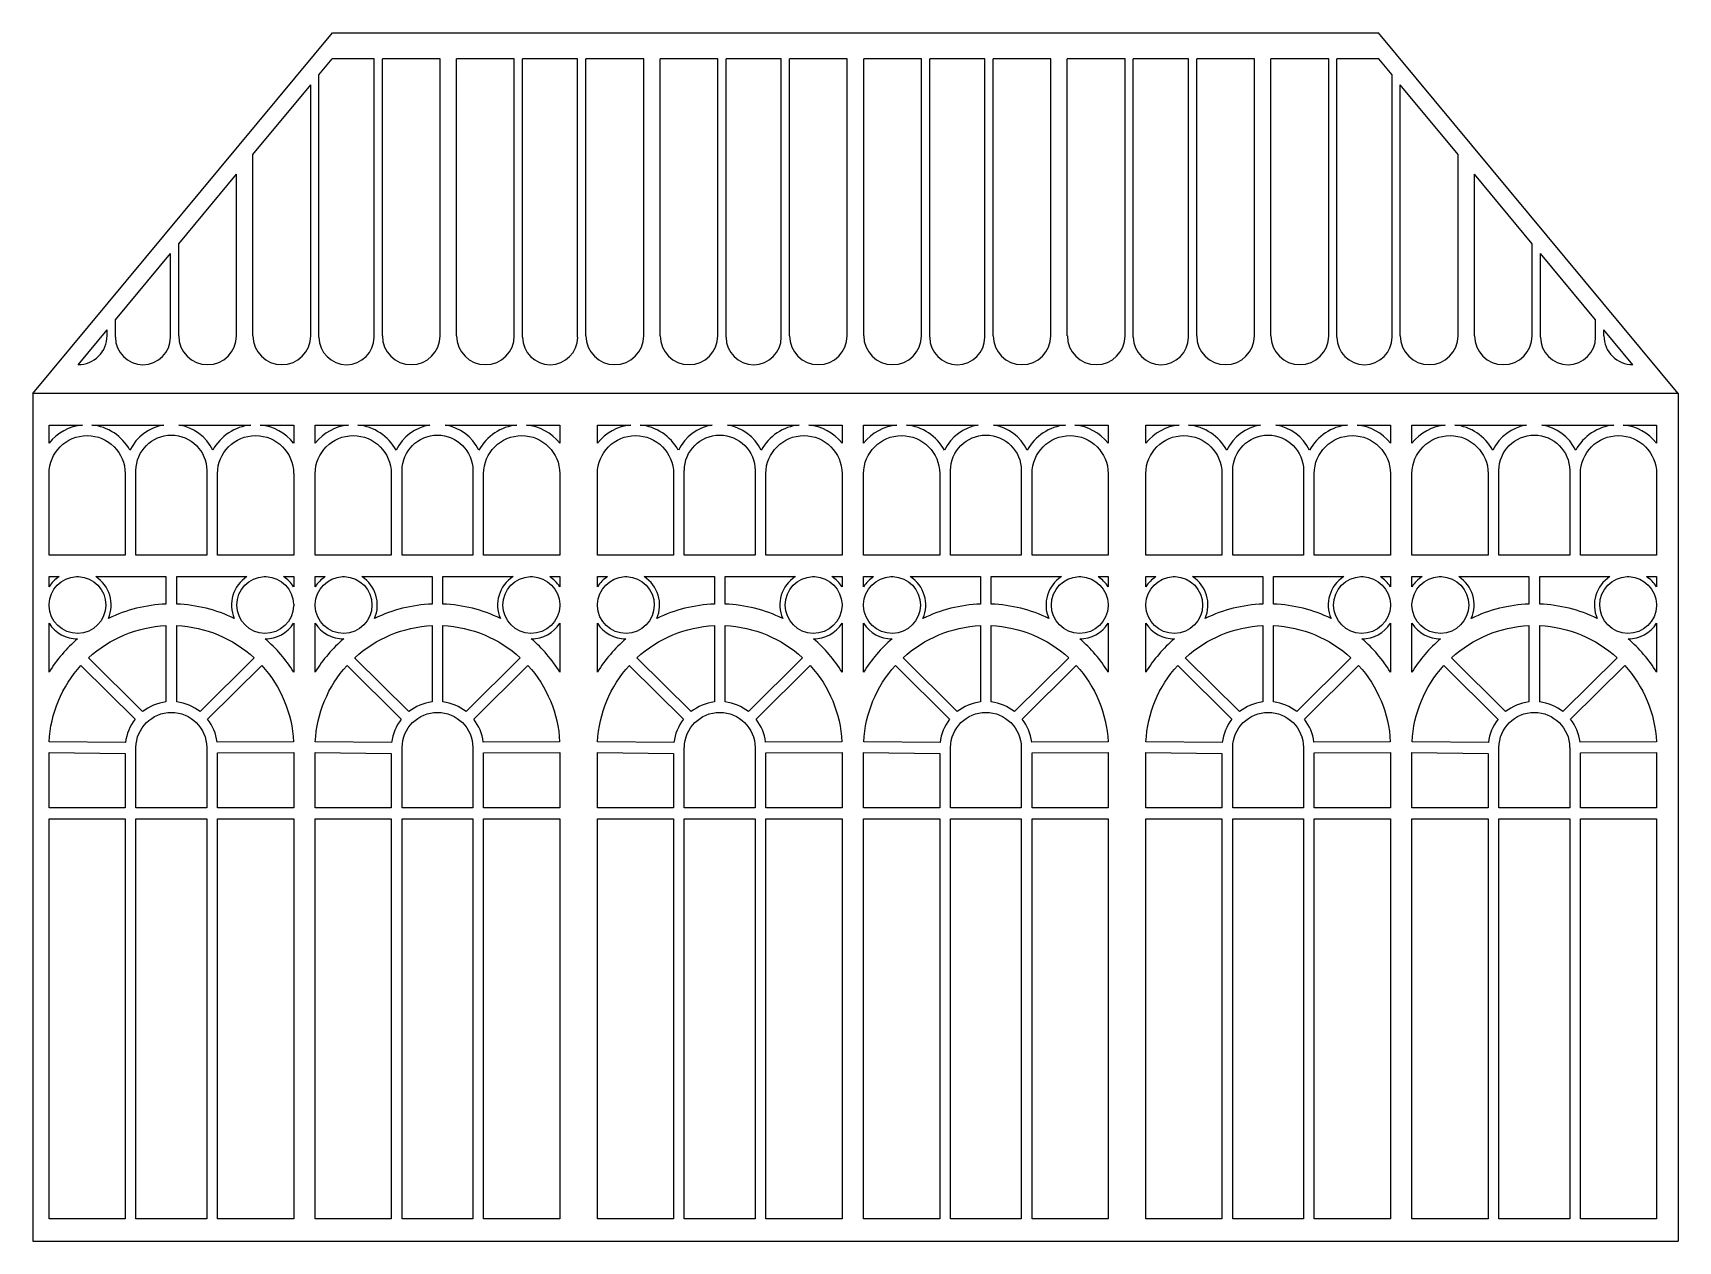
# Model space of a CAD drawing. Header units: centimetres. Extents: x 0 to 497, y 0 to 278.
# Drawn here: x 430.97 to 461.57, y 226.68 to 249.16 of the extents above; entities that cross this region are included whole.
import ezdxf

# ---------------------------------------------------------------- set-up
doc = ezdxf.new("R2010")
doc.units = ezdxf.units.CM
doc.header["$MEASUREMENT"] = 0
doc.layers.add('greenhouse v6_-04-t2', color=7, linetype='Continuous')

msp = doc.modelspace()

# ---------------------------------------------------------------- linework, layer by layer
at = {"layer": 'greenhouse v6_-04-t2'}
for p, q in [((430.97, 242.455), (436.541, 249.164)), ((436.541, 249.164), (455.998, 249.164)), ((461.57, 242.455), (455.998, 249.164)), ((436.29, 248.382), (436.537, 248.68)), ((437.316, 248.68), (436.537, 248.68)), ((437.316, 243.503), (437.316, 248.68)), ((438.543, 248.68), (437.469, 248.68)), ((437.469, 243.528), (437.469, 248.68)), ((438.543, 243.528), (438.543, 248.68)), ((439.924, 248.68), (438.849, 248.68)), ((438.849, 243.528), (438.849, 248.68)), ((439.924, 243.528), (439.924, 248.68)), ((441.102, 248.68), (440.077, 248.68)), ((440.077, 243.503), (440.077, 248.68)), ((441.102, 243.503), (441.102, 248.68)), ((442.33, 248.68), (441.255, 248.68)), ((441.255, 243.528), (441.255, 248.68)), ((442.33, 243.528), (442.33, 248.68)), ((442.636, 243.528), (442.636, 248.68)), ((443.711, 248.68), (442.636, 248.68)), ((443.711, 243.528), (443.711, 248.68)), ((444.889, 248.68), (443.864, 248.68)), ((443.864, 243.503), (443.864, 248.68)), ((444.889, 243.503), (444.889, 248.68)), ((446.117, 248.68), (445.042, 248.68)), ((445.042, 243.528), (445.042, 248.68)), ((446.117, 243.528), (446.117, 248.68)), ((447.497, 248.68), (446.423, 248.68)), ((446.423, 243.528), (446.423, 248.68)), ((447.497, 243.528), (447.497, 248.68)), ((448.676, 248.68), (447.65, 248.68)), ((447.65, 243.503), (447.65, 248.68)), ((448.676, 243.503), (448.676, 248.68)), ((449.903, 248.68), (448.829, 248.68)), ((448.829, 243.528), (448.829, 248.68)), ((449.903, 243.528), (449.903, 248.68)), ((451.284, 248.68), (450.209, 248.68)), ((450.209, 243.528), (450.209, 248.68)), ((451.284, 243.528), (451.284, 248.68)), ((452.463, 248.68), (451.437, 248.68)), ((451.437, 243.503), (451.437, 248.68)), ((452.463, 243.503), (452.463, 248.68)), ((453.69, 248.68), (452.616, 248.68)), ((452.616, 243.528), (452.616, 248.68)), ((453.69, 243.528), (453.69, 248.68)), ((455.071, 248.68), (453.996, 248.68)), ((453.996, 243.528), (453.996, 248.68)), ((455.071, 243.528), (455.071, 248.68)), ((455.224, 243.503), (455.224, 248.68)), ((456.002, 248.68), (455.224, 248.68)), ((456.249, 248.382), (456.002, 248.68)), ((435.063, 246.904), (436.137, 248.198)), ((436.137, 243.528), (436.137, 248.198)), ((436.29, 243.503), (436.29, 248.382)), ((456.249, 243.503), (456.249, 248.382)), ((457.477, 246.904), (456.402, 248.198)), ((456.402, 243.528), (456.402, 248.198)), ((435.063, 243.528), (435.063, 246.904)), ((457.477, 243.528), (457.477, 246.904)), ((433.682, 245.241), (434.757, 246.536)), ((434.757, 243.528), (434.757, 246.536)), ((458.858, 245.241), (457.783, 246.536)), ((457.783, 243.528), (457.783, 246.536)), ((433.682, 243.528), (433.682, 245.241)), ((458.858, 243.528), (458.858, 245.241)), ((432.503, 243.823), (433.529, 245.057)), ((433.529, 243.503), (433.529, 245.057)), ((460.036, 243.823), (459.011, 245.057)), ((459.011, 243.503), (459.011, 245.057)), ((431.812, 242.99), (432.35, 243.638)), ((432.35, 243.528), (432.35, 243.638)), ((432.503, 243.503), (432.503, 243.823)), ((460.036, 243.503), (460.036, 243.823)), ((460.189, 243.528), (460.189, 243.638)), ((460.727, 242.99), (460.189, 243.638)), ((441.17, 242.455), (430.97, 242.455)), ((430.97, 242.455), (430.97, 226.682)), ((451.37, 242.455), (441.17, 242.455)), ((461.57, 242.455), (451.37, 242.455)), ((461.57, 242.455), (461.57, 226.682)), ((431.27, 241.532), (431.27, 241.867)), ((431.27, 241.867), (431.89, 241.867)), ((432.066, 241.867), (433.403, 241.867)), ((433.687, 241.867), (435.023, 241.867)), ((435.199, 241.867), (435.82, 241.867)), ((435.82, 241.867), (435.82, 241.532)), ((436.22, 241.532), (436.22, 241.867)), ((436.22, 241.867), (436.84, 241.867)), ((437.016, 241.867), (438.353, 241.867)), ((438.637, 241.867), (439.973, 241.867)), ((440.149, 241.867), (440.77, 241.867)), ((440.77, 241.867), (440.77, 241.532)), ((441.47, 241.532), (441.47, 241.867)), ((441.47, 241.867), (442.09, 241.867)), ((442.266, 241.867), (443.603, 241.867)), ((443.887, 241.867), (445.223, 241.867)), ((445.399, 241.867), (446.02, 241.867)), ((446.02, 241.867), (446.02, 241.532)), ((446.42, 241.867), (447.04, 241.867)), ((446.42, 241.532), (446.42, 241.867)), ((447.216, 241.867), (448.553, 241.867)), ((448.837, 241.867), (450.173, 241.867)), ((450.349, 241.867), (450.97, 241.867)), ((450.97, 241.867), (450.97, 241.532)), ((451.67, 241.532), (451.67, 241.867)), ((451.67, 241.867), (452.29, 241.867)), ((452.466, 241.867), (453.803, 241.867)), ((454.087, 241.867), (455.423, 241.867)), ((455.599, 241.867), (456.22, 241.867)), ((456.22, 241.867), (456.22, 241.532)), ((456.62, 241.532), (456.62, 241.867)), ((456.62, 241.867), (457.24, 241.867)), ((457.416, 241.867), (458.753, 241.867)), ((459.037, 241.867), (460.373, 241.867)), ((460.549, 241.867), (461.17, 241.867)), ((461.17, 241.867), (461.17, 241.532)), ((431.27, 239.447), (431.27, 240.963)), ((432.686, 240.963), (432.686, 239.447)), ((432.886, 239.447), (432.886, 241.021)), ((434.203, 241.021), (434.203, 239.447)), ((434.403, 239.447), (434.403, 240.963)), ((435.82, 240.963), (435.82, 239.447)), ((436.22, 239.447), (436.22, 240.963)), ((437.636, 240.963), (437.636, 239.447)), ((437.836, 239.447), (437.836, 241.021)), ((439.153, 241.021), (439.153, 239.447)), ((439.353, 239.447), (439.353, 240.963)), ((440.77, 240.963), (440.77, 239.447)), ((441.47, 239.447), (441.47, 240.963)), ((442.886, 240.963), (442.886, 239.447)), ((443.086, 239.447), (443.086, 241.021)), ((444.403, 241.021), (444.403, 239.447)), ((444.603, 239.447), (444.603, 240.963)), ((446.02, 240.963), (446.02, 239.447)), ((446.42, 239.447), (446.42, 240.963)), ((447.836, 240.963), (447.836, 239.447)), ((448.036, 239.447), (448.036, 241.021)), ((449.353, 241.021), (449.353, 239.447)), ((449.553, 239.447), (449.553, 240.963)), ((450.97, 240.963), (450.97, 239.447)), ((451.67, 239.447), (451.67, 240.963)), ((453.086, 240.963), (453.086, 239.447)), ((453.286, 239.447), (453.286, 241.021)), ((454.603, 241.021), (454.603, 239.447)), ((454.803, 239.447), (454.803, 240.963)), ((456.22, 240.963), (456.22, 239.447)), ((456.62, 239.447), (456.62, 240.963)), ((458.036, 240.963), (458.036, 239.447)), ((458.236, 239.447), (458.236, 241.021)), ((459.553, 241.021), (459.553, 239.447)), ((459.753, 239.447), (459.753, 240.963)), ((461.17, 240.963), (461.17, 239.447)), ((432.686, 239.447), (431.27, 239.447)), ((434.203, 239.447), (432.886, 239.447)), ((435.82, 239.447), (434.403, 239.447)), ((437.636, 239.447), (436.22, 239.447)), ((439.153, 239.447), (437.836, 239.447)), ((440.77, 239.447), (439.353, 239.447)), ((442.886, 239.447), (441.47, 239.447)), ((444.403, 239.447), (443.086, 239.447)), ((446.02, 239.447), (444.603, 239.447)), ((447.836, 239.447), (446.42, 239.447)), ((449.353, 239.447), (448.036, 239.447)), ((450.97, 239.447), (449.553, 239.447)), ((453.086, 239.447), (451.67, 239.447)), ((454.603, 239.447), (453.286, 239.447)), ((456.22, 239.447), (454.803, 239.447)), ((458.036, 239.447), (456.62, 239.447)), ((459.553, 239.447), (458.236, 239.447)), ((461.17, 239.447), (459.753, 239.447)), ((431.27, 238.859), (431.27, 239.047)), ((431.27, 239.047), (431.457, 239.047)), ((431.778, 239.047), (431.818, 239.047)), ((432.139, 239.047), (433.445, 239.047)), ((433.445, 239.047), (433.445, 238.536)), ((433.645, 239.047), (434.951, 239.047)), ((433.645, 238.536), (433.645, 239.047)), ((435.272, 239.047), (435.311, 239.047)), ((435.632, 239.047), (435.82, 239.047)), ((435.82, 239.047), (435.82, 238.859)), ((436.22, 238.859), (436.22, 239.047)), ((436.22, 239.047), (436.407, 239.047)), ((436.728, 239.047), (436.768, 239.047)), ((437.089, 239.047), (438.395, 239.047)), ((438.395, 239.047), (438.395, 238.536)), ((438.595, 239.047), (439.901, 239.047)), ((438.595, 238.536), (438.595, 239.047)), ((440.222, 239.047), (440.261, 239.047)), ((440.582, 239.047), (440.77, 239.047)), ((440.77, 239.047), (440.77, 238.859)), ((441.47, 238.859), (441.47, 239.047)), ((441.47, 239.047), (441.657, 239.047)), ((441.978, 239.047), (442.018, 239.047)), ((442.339, 239.047), (443.645, 239.047)), ((443.645, 239.047), (443.645, 238.536)), ((443.845, 238.536), (443.845, 239.047)), ((443.845, 239.047), (445.151, 239.047)), ((445.472, 239.047), (445.511, 239.047)), ((445.832, 239.047), (446.02, 239.047)), ((446.02, 239.047), (446.02, 238.859)), ((446.42, 239.047), (446.607, 239.047)), ((446.42, 238.859), (446.42, 239.047)), ((446.928, 239.047), (446.968, 239.047)), ((447.289, 239.047), (448.595, 239.047)), ((448.595, 239.047), (448.595, 238.536)), ((448.795, 238.536), (448.795, 239.047)), ((448.795, 239.047), (450.101, 239.047)), ((450.422, 239.047), (450.461, 239.047)), ((450.782, 239.047), (450.97, 239.047)), ((450.97, 239.047), (450.97, 238.859)), ((451.67, 239.047), (451.857, 239.047)), ((451.67, 238.859), (451.67, 239.047)), ((452.178, 239.047), (452.218, 239.047)), ((452.539, 239.047), (453.845, 239.047)), ((453.845, 239.047), (453.845, 238.536)), ((454.045, 238.536), (454.045, 239.047)), ((454.045, 239.047), (455.351, 239.047)), ((455.672, 239.047), (455.711, 239.047)), ((456.032, 239.047), (456.22, 239.047)), ((456.22, 239.047), (456.22, 238.859)), ((456.62, 239.047), (456.807, 239.047)), ((456.62, 238.859), (456.62, 239.047)), ((457.128, 239.047), (457.168, 239.047)), ((457.489, 239.047), (458.795, 239.047)), ((458.795, 239.047), (458.795, 238.536)), ((458.995, 238.536), (458.995, 239.047)), ((458.995, 239.047), (460.301, 239.047)), ((460.622, 239.047), (460.661, 239.047)), ((460.982, 239.047), (461.17, 239.047)), ((461.17, 239.047), (461.17, 238.859)), ((431.27, 238.503), (431.27, 238.534)), ((435.82, 238.534), (435.82, 238.503)), ((436.22, 238.503), (436.22, 238.534)), ((440.77, 238.534), (440.77, 238.503)), ((441.47, 238.503), (441.47, 238.534)), ((446.02, 238.534), (446.02, 238.503)), ((446.42, 238.503), (446.42, 238.534)), ((450.97, 238.534), (450.97, 238.503)), ((451.67, 238.503), (451.67, 238.534)), ((456.22, 238.534), (456.22, 238.503)), ((456.62, 238.503), (456.62, 238.534)), ((461.17, 238.534), (461.17, 238.503)), ((431.27, 237.27), (431.27, 238.178)), ((433.445, 238.135), (433.445, 236.715)), ((433.645, 236.715), (433.645, 238.135)), ((435.82, 238.178), (435.82, 237.27)), ((436.22, 237.27), (436.22, 238.178)), ((438.395, 238.135), (438.395, 236.715)), ((438.595, 236.715), (438.595, 238.135)), ((440.77, 238.178), (440.77, 237.27)), ((441.47, 237.27), (441.47, 238.178)), ((443.645, 238.135), (443.645, 236.715)), ((443.845, 236.715), (443.845, 238.135)), ((446.02, 238.178), (446.02, 237.27)), ((446.42, 237.27), (446.42, 238.178)), ((448.595, 238.135), (448.595, 236.715)), ((448.795, 236.715), (448.795, 238.135)), ((450.97, 238.178), (450.97, 237.27)), ((451.67, 237.27), (451.67, 238.178)), ((453.845, 238.135), (453.845, 236.715)), ((454.045, 236.715), (454.045, 238.135)), ((456.22, 238.178), (456.22, 237.27)), ((456.62, 237.27), (456.62, 238.178)), ((458.795, 238.135), (458.795, 236.715)), ((458.995, 236.715), (458.995, 238.135)), ((461.17, 238.178), (461.17, 237.27)), ((433.011, 236.535), (432.004, 237.537)), ((435.085, 237.537), (434.078, 236.535)), ((437.961, 236.535), (436.954, 237.537)), ((440.035, 237.537), (439.028, 236.535)), ((443.211, 236.535), (442.204, 237.537)), ((445.285, 237.537), (444.278, 236.535)), ((448.161, 236.535), (447.154, 237.537)), ((450.235, 237.537), (449.228, 236.535)), ((453.411, 236.535), (452.404, 237.537)), ((455.485, 237.537), (454.478, 236.535)), ((458.361, 236.535), (457.354, 237.537)), ((460.435, 237.537), (459.428, 236.535)), ((431.863, 237.395), (432.87, 236.393)), ((434.22, 236.393), (435.226, 237.395)), ((436.813, 237.395), (437.82, 236.393)), ((439.17, 236.393), (440.176, 237.395)), ((442.063, 237.395), (443.07, 236.393)), ((444.42, 236.393), (445.426, 237.395)), ((447.013, 237.395), (448.02, 236.393)), ((449.37, 236.393), (450.376, 237.395)), ((452.263, 237.395), (453.27, 236.393)), ((454.62, 236.393), (455.626, 237.395)), ((457.213, 237.395), (458.22, 236.393)), ((459.57, 236.393), (460.576, 237.395)), ((432.692, 235.958), (431.272, 235.973)), ((435.817, 235.973), (434.396, 235.969)), ((437.642, 235.958), (436.222, 235.973)), ((440.767, 235.973), (439.346, 235.969)), ((442.892, 235.958), (441.472, 235.973)), ((446.017, 235.973), (444.596, 235.969)), ((447.842, 235.958), (446.422, 235.973)), ((450.967, 235.973), (449.546, 235.969)), ((453.092, 235.958), (451.672, 235.973)), ((456.217, 235.973), (454.796, 235.969)), ((458.042, 235.958), (456.622, 235.973)), ((461.167, 235.973), (459.746, 235.969)), ((431.27, 234.742), (431.27, 235.773)), ((431.27, 235.773), (432.686, 235.758)), ((432.686, 235.758), (432.686, 234.742)), ((432.886, 234.742), (432.886, 235.868)), ((434.203, 235.868), (434.203, 234.742)), ((434.403, 235.769), (435.82, 235.773)), ((434.403, 234.742), (434.403, 235.769)), ((435.82, 235.773), (435.82, 234.742)), ((436.22, 234.742), (436.22, 235.773)), ((436.22, 235.773), (437.636, 235.758)), ((437.636, 235.758), (437.636, 234.742)), ((437.836, 234.742), (437.836, 235.868)), ((439.153, 235.868), (439.153, 234.742)), ((439.353, 235.769), (440.77, 235.773)), ((439.353, 234.742), (439.353, 235.769)), ((440.77, 235.773), (440.77, 234.742)), ((441.47, 235.773), (442.886, 235.758)), ((441.47, 234.742), (441.47, 235.773)), ((442.886, 235.758), (442.886, 234.742)), ((443.086, 234.742), (443.086, 235.868)), ((444.403, 235.868), (444.403, 234.742)), ((444.603, 235.769), (446.02, 235.773)), ((444.603, 234.742), (444.603, 235.769)), ((446.02, 235.773), (446.02, 234.742)), ((446.42, 234.742), (446.42, 235.773)), ((446.42, 235.773), (447.836, 235.758)), ((447.836, 235.758), (447.836, 234.742)), ((448.036, 234.742), (448.036, 235.868)), ((449.353, 235.868), (449.353, 234.742)), ((449.553, 235.769), (450.97, 235.773)), ((449.553, 234.742), (449.553, 235.769)), ((450.97, 235.773), (450.97, 234.742)), ((451.67, 234.742), (451.67, 235.773)), ((451.67, 235.773), (453.086, 235.758)), ((453.086, 235.758), (453.086, 234.742)), ((453.286, 234.742), (453.286, 235.868)), ((454.603, 235.868), (454.603, 234.742)), ((454.803, 235.769), (456.22, 235.773)), ((454.803, 234.742), (454.803, 235.769)), ((456.22, 235.773), (456.22, 234.742)), ((456.62, 234.742), (456.62, 235.773)), ((456.62, 235.773), (458.036, 235.758)), ((458.036, 235.758), (458.036, 234.742)), ((458.236, 234.742), (458.236, 235.868)), ((459.553, 235.868), (459.553, 234.742)), ((459.753, 235.769), (461.17, 235.773)), ((459.753, 234.742), (459.753, 235.769)), ((461.17, 235.773), (461.17, 234.742)), ((432.686, 234.742), (431.27, 234.742)), ((434.203, 234.742), (432.886, 234.742)), ((435.82, 234.742), (434.403, 234.742)), ((437.636, 234.742), (436.22, 234.742)), ((439.153, 234.742), (437.836, 234.742)), ((440.77, 234.742), (439.353, 234.742)), ((442.886, 234.742), (441.47, 234.742)), ((444.403, 234.742), (443.086, 234.742)), ((446.02, 234.742), (444.603, 234.742)), ((447.836, 234.742), (446.42, 234.742)), ((449.353, 234.742), (448.036, 234.742)), ((450.97, 234.742), (449.553, 234.742)), ((453.086, 234.742), (451.67, 234.742)), ((454.603, 234.742), (453.286, 234.742)), ((456.22, 234.742), (454.803, 234.742)), ((458.036, 234.742), (456.62, 234.742)), ((459.553, 234.742), (458.236, 234.742)), ((461.17, 234.742), (459.753, 234.742)), ((431.27, 234.542), (432.686, 234.542)), ((431.27, 227.094), (431.27, 234.542)), ((432.686, 234.542), (432.686, 227.094)), ((432.886, 227.094), (432.886, 234.542)), ((432.886, 234.542), (434.203, 234.542)), ((434.203, 234.542), (434.203, 227.094)), ((434.403, 234.542), (435.82, 234.542)), ((434.403, 227.094), (434.403, 234.542)), ((435.82, 234.542), (435.82, 227.094)), ((436.22, 227.094), (436.22, 234.542)), ((436.22, 234.542), (437.636, 234.542)), ((437.636, 234.542), (437.636, 227.094)), ((437.836, 227.094), (437.836, 234.542)), ((437.836, 234.542), (439.153, 234.542)), ((439.153, 234.542), (439.153, 227.094)), ((439.353, 227.094), (439.353, 234.542)), ((439.353, 234.542), (440.77, 234.542)), ((440.77, 234.542), (440.77, 227.094)), ((441.47, 227.094), (441.47, 234.542)), ((441.47, 234.542), (442.886, 234.542)), ((442.886, 234.542), (442.886, 227.094)), ((443.086, 227.094), (443.086, 234.542)), ((443.086, 234.542), (444.403, 234.542)), ((444.403, 234.542), (444.403, 227.094)), ((444.603, 234.542), (446.02, 234.542)), ((444.603, 227.094), (444.603, 234.542)), ((446.02, 234.542), (446.02, 227.094)), ((446.42, 234.542), (447.836, 234.542)), ((446.42, 227.094), (446.42, 234.542)), ((447.836, 234.542), (447.836, 227.094)), ((448.036, 234.542), (449.353, 234.542)), ((448.036, 227.094), (448.036, 234.542)), ((449.353, 234.542), (449.353, 227.094)), ((449.553, 234.542), (450.97, 234.542)), ((449.553, 227.094), (449.553, 234.542)), ((450.97, 234.542), (450.97, 227.094)), ((451.67, 227.094), (451.67, 234.542)), ((451.67, 234.542), (453.086, 234.542)), ((453.086, 234.542), (453.086, 227.094)), ((453.286, 227.094), (453.286, 234.542)), ((453.286, 234.542), (454.603, 234.542)), ((454.603, 234.542), (454.603, 227.094)), ((454.803, 227.094), (454.803, 234.542)), ((454.803, 234.542), (456.22, 234.542)), ((456.22, 234.542), (456.22, 227.094)), ((456.62, 234.542), (458.036, 234.542)), ((456.62, 227.094), (456.62, 234.542)), ((458.036, 234.542), (458.036, 227.094)), ((458.236, 227.094), (458.236, 234.542)), ((458.236, 234.542), (459.553, 234.542)), ((459.553, 234.542), (459.553, 227.094)), ((459.753, 234.542), (461.17, 234.542)), ((459.753, 227.094), (459.753, 234.542)), ((461.17, 234.542), (461.17, 227.094)), ((432.686, 227.094), (431.27, 227.094)), ((434.203, 227.094), (432.886, 227.094)), ((435.82, 227.094), (434.403, 227.094)), ((437.636, 227.094), (436.22, 227.094)), ((439.153, 227.094), (437.836, 227.094)), ((440.77, 227.094), (439.353, 227.094)), ((442.886, 227.094), (441.47, 227.094)), ((444.403, 227.094), (443.086, 227.094)), ((446.02, 227.094), (444.603, 227.094)), ((447.836, 227.094), (446.42, 227.094)), ((449.353, 227.094), (448.036, 227.094)), ((450.97, 227.094), (449.553, 227.094)), ((453.086, 227.094), (451.67, 227.094)), ((454.603, 227.094), (453.286, 227.094)), ((456.22, 227.094), (454.803, 227.094)), ((458.036, 227.094), (456.62, 227.094)), ((459.553, 227.094), (458.236, 227.094)), ((461.17, 227.094), (459.753, 227.094)), ((430.97, 226.682), (441.3, 226.682)), ((441.3, 226.682), (451.5, 226.682)), ((451.5, 226.682), (461.57, 226.682))]:
    msp.add_line(p, q, dxfattribs=at)
for centre, radius, start, end in [((431.813, 243.528), 0.537, 269.9043, 0), ((433.016, 243.503), 0.513, 180, 0), ((434.219, 243.528), 0.537, 180, 0), ((435.6, 243.528), 0.537, 180, 0), ((436.803, 243.503), 0.513, 180, 0), ((438.006, 243.528), 0.537, 180, 0), ((439.387, 243.528), 0.537, 180, 0), ((440.59, 243.503), 0.513, 180, 0), ((441.793, 243.528), 0.537, 180, 0), ((443.173, 243.528), 0.537, 180, 0), ((444.376, 243.503), 0.513, 180, 0), ((445.579, 243.528), 0.537, 180, 0), ((446.96, 243.528), 0.537, 180, 0), ((448.163, 243.503), 0.513, 180, 0), ((449.366, 243.528), 0.537, 180, 0), ((450.747, 243.528), 0.537, 180, 0), ((451.95, 243.503), 0.513, 180, 0), ((453.153, 243.528), 0.537, 180, 0), ((454.534, 243.528), 0.537, 180, 0), ((455.737, 243.503), 0.513, 180, 0), ((456.94, 243.528), 0.537, 180, 0), ((458.32, 243.528), 0.537, 180, 0), ((459.523, 243.503), 0.513, 180, 0), ((460.726, 243.528), 0.537, 180, 270.0957), ((431.978, 240.963), 0.908, 95.5661, 141.2438), ((431.978, 240.963), 0.908, 28.7255, 84.4339), ((433.545, 241.021), 0.858, 99.5216, 153.7959), ((433.545, 241.021), 0.858, 26.2041, 80.4784), ((435.111, 240.963), 0.908, 95.5661, 151.2745), ((435.111, 240.963), 0.908, 38.7562, 84.4339), ((436.928, 240.963), 0.908, 95.5661, 141.2438), ((436.928, 240.963), 0.908, 28.7255, 84.4339), ((438.495, 241.021), 0.858, 99.5216, 153.7959), ((438.495, 241.021), 0.858, 26.2041, 80.4784), ((440.061, 240.963), 0.908, 95.5661, 151.2745), ((440.061, 240.963), 0.908, 38.7562, 84.4339), ((442.178, 240.963), 0.908, 95.5661, 141.2438), ((442.178, 240.963), 0.908, 28.7255, 84.4339), ((443.745, 241.021), 0.858, 99.5216, 153.7959), ((443.745, 241.021), 0.858, 26.2041, 80.4784), ((445.311, 240.963), 0.908, 95.5661, 151.2745), ((445.311, 240.963), 0.908, 38.7562, 84.4339), ((447.128, 240.963), 0.908, 95.5661, 141.2438), ((447.128, 240.963), 0.908, 28.7255, 84.4339), ((448.695, 241.021), 0.858, 99.5216, 153.7959), ((448.695, 241.021), 0.858, 26.2041, 80.4784), ((450.261, 240.963), 0.908, 95.5661, 151.2745), ((450.261, 240.963), 0.908, 38.7562, 84.4339), ((452.378, 240.963), 0.908, 95.5661, 141.2438), ((452.378, 240.963), 0.908, 28.7255, 84.4339), ((453.945, 241.021), 0.858, 99.5216, 153.7959), ((453.945, 241.021), 0.858, 26.2041, 80.4784), ((455.511, 240.963), 0.908, 95.5661, 151.2745), ((455.511, 240.963), 0.908, 38.7562, 84.4339), ((457.328, 240.963), 0.908, 95.5661, 141.2438), ((457.328, 240.963), 0.908, 28.7255, 84.4339), ((458.895, 241.021), 0.858, 99.5216, 153.7959), ((458.895, 241.021), 0.858, 26.2041, 80.4784), ((460.461, 240.963), 0.908, 95.5661, 151.2745), ((460.461, 240.963), 0.908, 38.7562, 84.4339), ((431.798, 238.518), 0.628, 122.8297, 147.1967), ((431.798, 238.518), 0.628, 336.4965, 57.1703), ((435.291, 238.518), 0.628, 122.8297, 203.5035), ((435.291, 238.518), 0.628, 32.8033, 57.1703), ((436.748, 238.518), 0.628, 122.8297, 147.1967), ((436.748, 238.518), 0.628, 336.4965, 57.1703), ((440.241, 238.518), 0.628, 122.8297, 203.5035), ((440.241, 238.518), 0.628, 32.8033, 57.1703), ((441.998, 238.518), 0.628, 122.8297, 147.1967), ((441.998, 238.518), 0.628, 336.4965, 57.1703), ((445.491, 238.518), 0.628, 122.8297, 203.5035), ((445.491, 238.518), 0.628, 32.8033, 57.1703), ((446.948, 238.518), 0.628, 122.8297, 147.1967), ((446.948, 238.518), 0.628, 336.4965, 57.1703), ((450.441, 238.518), 0.628, 122.8297, 203.5035), ((450.441, 238.518), 0.628, 32.8033, 57.1703), ((452.198, 238.518), 0.628, 122.8297, 147.1967), ((452.198, 238.518), 0.628, 336.4965, 57.1703), ((455.691, 238.518), 0.628, 122.8297, 203.5035), ((455.691, 238.518), 0.628, 32.8033, 57.1703), ((457.148, 238.518), 0.628, 122.8297, 147.1967), ((457.148, 238.518), 0.628, 336.4965, 57.1703), ((460.641, 238.518), 0.628, 122.8297, 203.5035), ((460.641, 238.518), 0.628, 32.8033, 57.1703), ((433.545, 235.862), 2.675, 92.1424, 115.947), ((433.545, 235.862), 2.675, 64.053, 87.8576), ((438.495, 235.862), 2.675, 92.1424, 115.947), ((438.495, 235.862), 2.675, 64.053, 87.8576), ((443.745, 235.862), 2.675, 92.1424, 115.947), ((443.745, 235.862), 2.675, 64.053, 87.8576), ((448.695, 235.862), 2.675, 92.1424, 115.947), ((448.695, 235.862), 2.675, 64.053, 87.8576), ((453.945, 235.862), 2.675, 92.1424, 115.947), ((453.945, 235.862), 2.675, 64.053, 87.8576), ((458.895, 235.862), 2.675, 92.1424, 115.947), ((458.895, 235.862), 2.675, 64.053, 87.8576), ((431.798, 238.518), 0.628, 212.8033, 270.166), ((435.291, 238.518), 0.628, 269.834, 327.1967), ((436.748, 238.518), 0.628, 212.8033, 270.166), ((440.241, 238.518), 0.628, 269.834, 327.1967), ((441.998, 238.518), 0.628, 212.8033, 270.166), ((445.491, 238.518), 0.628, 269.834, 327.1967), ((446.948, 238.518), 0.628, 212.8033, 270.166), ((450.441, 238.518), 0.628, 269.834, 327.1967), ((452.198, 238.518), 0.628, 212.8033, 270.166), ((455.691, 238.518), 0.628, 269.834, 327.1967), ((457.148, 238.518), 0.628, 212.8033, 270.166), ((460.641, 238.518), 0.628, 269.834, 327.1967), ((433.545, 235.862), 2.675, 130.7156, 148.2616), ((433.545, 235.862), 2.675, 31.7384, 49.2844), ((438.495, 235.862), 2.675, 130.7156, 148.2616), ((438.495, 235.862), 2.675, 31.7384, 49.2844), ((443.745, 235.862), 2.675, 130.7156, 148.2616), ((443.745, 235.862), 2.675, 31.7384, 49.2844), ((448.695, 235.862), 2.675, 130.7156, 148.2616), ((448.695, 235.862), 2.675, 31.7384, 49.2844), ((453.945, 235.862), 2.675, 130.7156, 148.2616), ((453.945, 235.862), 2.675, 31.7384, 49.2844), ((458.895, 235.862), 2.675, 130.7156, 148.2616), ((458.895, 235.862), 2.675, 31.7384, 49.2844), ((433.545, 235.862), 0.858, 96.6902, 128.4489), ((433.545, 235.862), 0.858, 51.5511, 83.3098), ((438.495, 235.862), 0.858, 96.6902, 128.4489), ((438.495, 235.862), 0.858, 51.5511, 83.3098), ((443.745, 235.862), 0.858, 96.6902, 128.4489), ((443.745, 235.862), 0.858, 51.5511, 83.3098), ((448.695, 235.862), 0.858, 96.6902, 128.4489), ((448.695, 235.862), 0.858, 51.5511, 83.3098), ((453.945, 235.862), 0.858, 96.6902, 128.4489), ((453.945, 235.862), 0.858, 51.5511, 83.3098), ((458.895, 235.862), 0.858, 96.6902, 128.4489), ((458.895, 235.862), 0.858, 51.5511, 83.3098), ((433.545, 235.862), 0.858, 141.8294, 173.5934), ((433.545, 235.862), 0.858, 7.1177, 38.1706), ((438.495, 235.862), 0.858, 141.8294, 173.5934), ((438.495, 235.862), 0.858, 7.1177, 38.1706), ((443.745, 235.862), 0.858, 141.8294, 173.5934), ((443.745, 235.862), 0.858, 7.1177, 38.1706), ((448.695, 235.862), 0.858, 141.8294, 173.5934), ((448.695, 235.862), 0.858, 7.1177, 38.1706), ((453.945, 235.862), 0.858, 141.8294, 173.5934), ((453.945, 235.862), 0.858, 7.1177, 38.1706), ((458.895, 235.862), 0.858, 141.8294, 173.5934), ((458.895, 235.862), 0.858, 7.1177, 38.1706)]:
    msp.add_arc(centre, radius, start, end, dxfattribs=at)
at = {"layer": 'greenhouse v6_-04-t2', "extrusion": (0, 0, -1)}
for centre, radius, start, end in [((-431.978, 240.963), 0.708, 0, 180), ((-433.545, 241.021), 0.658, 0, 180), ((-435.111, 240.963), 0.708, 0, 180), ((-436.928, 240.963), 0.708, 360, 180), ((-438.495, 241.021), 0.658, 0, 180), ((-440.061, 240.963), 0.708, 360, 180), ((-442.178, 240.963), 0.708, 0, 180), ((-443.745, 241.021), 0.658, 0, 180), ((-445.311, 240.963), 0.708, 0, 180), ((-447.128, 240.963), 0.708, 360, 180), ((-448.695, 241.021), 0.658, 0, 180), ((-450.261, 240.963), 0.708, 360, 180), ((-452.378, 240.963), 0.708, 0, 180), ((-453.945, 241.021), 0.658, 0, 180), ((-455.511, 240.963), 0.708, 0, 180), ((-457.328, 240.963), 0.708, 360, 180), ((-458.895, 241.021), 0.658, 0, 180), ((-460.461, 240.963), 0.708, 360, 180), ((-431.798, 238.518), 0.528, 1.6452, 87.842), ((-431.798, 238.518), 0.528, 92.158, 180), ((-435.291, 238.518), 0.528, 0, 87.842), ((-435.291, 238.518), 0.528, 92.158, 178.3548), ((-436.748, 238.518), 0.528, 1.6452, 87.842), ((-436.748, 238.518), 0.528, 92.158, 180), ((-440.241, 238.518), 0.528, 0, 87.842), ((-440.241, 238.518), 0.528, 92.158, 178.3548), ((-441.998, 238.518), 0.528, 1.6452, 87.842), ((-441.998, 238.518), 0.528, 92.158, 180), ((-445.491, 238.518), 0.528, 0, 87.842), ((-445.491, 238.518), 0.528, 92.158, 178.3548), ((-446.948, 238.518), 0.528, 1.6452, 87.842), ((-446.948, 238.518), 0.528, 92.158, 180), ((-450.441, 238.518), 0.528, 0, 87.842), ((-450.441, 238.518), 0.528, 92.158, 178.3548), ((-452.198, 238.518), 0.528, 1.6452, 87.842), ((-452.198, 238.518), 0.528, 92.158, 180), ((-455.691, 238.518), 0.528, 0, 87.842), ((-455.691, 238.518), 0.528, 92.158, 178.3548), ((-457.148, 238.518), 0.528, 1.6452, 87.842), ((-457.148, 238.518), 0.528, 92.158, 180), ((-460.641, 238.518), 0.528, 0, 87.842), ((-460.641, 238.518), 0.528, 92.158, 178.3548), ((-431.798, 238.518), 0.528, 180, 358.3548), ((-435.291, 238.518), 0.528, 181.6452, 360), ((-436.748, 238.518), 0.528, 180, 358.3548), ((-440.241, 238.518), 0.528, 181.6452, 360), ((-441.998, 238.518), 0.528, 180, 358.3548), ((-445.491, 238.518), 0.528, 181.6452, 360), ((-446.948, 238.518), 0.528, 180, 358.3548), ((-450.441, 238.518), 0.528, 181.6452, 360), ((-452.198, 238.518), 0.528, 180, 358.3548), ((-455.691, 238.518), 0.528, 181.6452, 360), ((-457.148, 238.518), 0.528, 180, 358.3548), ((-460.641, 238.518), 0.528, 181.6452, 360), ((-433.545, 235.862), 2.275, 47.3801, 87.4807), ((-433.545, 235.862), 2.275, 92.5193, 132.6199), ((-438.495, 235.862), 2.275, 47.3801, 87.4807), ((-438.495, 235.862), 2.275, 92.5193, 132.6199), ((-443.745, 235.862), 2.275, 47.3801, 87.4807), ((-443.745, 235.862), 2.275, 92.5193, 132.6199), ((-448.695, 235.862), 2.275, 47.3801, 87.4807), ((-448.695, 235.862), 2.275, 92.5193, 132.6199), ((-453.945, 235.862), 2.275, 47.3801, 87.4807), ((-453.945, 235.862), 2.275, 92.5193, 132.6199), ((-458.895, 235.862), 2.275, 47.3801, 87.4807), ((-458.895, 235.862), 2.275, 92.5193, 132.6199), ((-433.545, 235.862), 2.275, 2.7973, 42.3416), ((-433.545, 235.862), 2.275, 137.6584, 177.2023), ((-438.495, 235.862), 2.275, 2.7973, 42.3416), ((-438.495, 235.862), 2.275, 137.6584, 177.2023), ((-443.745, 235.862), 2.275, 2.7973, 42.3416), ((-443.745, 235.862), 2.275, 137.6584, 177.2023), ((-448.695, 235.862), 2.275, 2.7973, 42.3416), ((-448.695, 235.862), 2.275, 137.6584, 177.2023), ((-453.945, 235.862), 2.275, 2.7973, 42.3416), ((-453.945, 235.862), 2.275, 137.6584, 177.2023), ((-458.895, 235.862), 2.275, 2.7973, 42.3416), ((-458.895, 235.862), 2.275, 137.6584, 177.2023), ((-433.545, 235.862), 0.658, 0.5173, 179.4827), ((-438.495, 235.862), 0.658, 0.5173, 179.4827), ((-443.745, 235.862), 0.658, 0.5173, 179.4827), ((-448.695, 235.862), 0.658, 0.5173, 179.4827), ((-453.945, 235.862), 0.658, 0.5173, 179.4827), ((-458.895, 235.862), 0.658, 0.5173, 179.4827)]:
    msp.add_arc(centre, radius, start, end, dxfattribs=at)
at = {"layer": 'greenhouse v6_-04-t2'}
msp.add_point((461.57, 242.455), dxfattribs=at)

doc.saveas('drawing.dxf')
